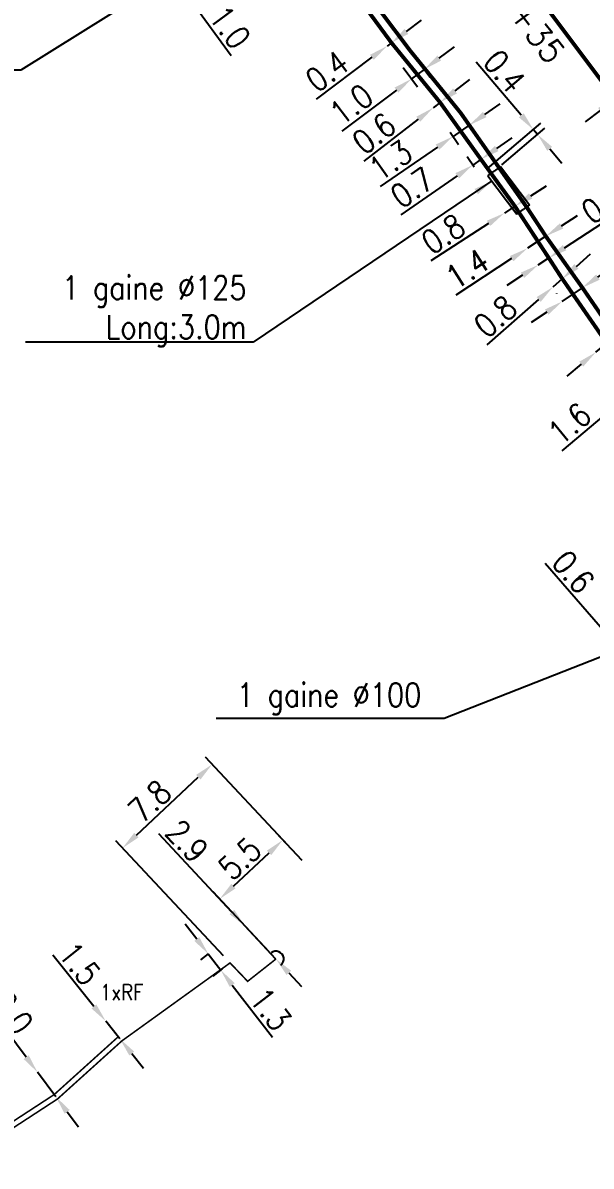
# Model space of a CAD drawing. Header units: millimetres. Extents: x 80000 to 81010, y 144000 to 145002.
# Drawn here: x 80932.8 to 80969, y 144131.1 to 144203.9 of the extents above; entities that cross this region are included whole.
import ezdxf
from ezdxf.enums import TextEntityAlignment as Align

# ---------------------------------------------------------------- set-up
doc = ezdxf.new("R2010")
doc.units = ezdxf.units.MM
doc.header["$PDMODE"] = 34
doc.linetypes.add('B_ST_AL', pattern=[2000, 1000, 1000])
doc.layers.get('0').update_dxf_attribs({"linetype": 'CONTINUOUS'})
doc.layers.get('Defpoints').update_dxf_attribs({"linetype": 'CONTINUOUS'})
for name, color, linetype in [('B_100', 3, 'CONTINUOUS'), ('B_110', 1, 'CONTINUOUS'), ('B_300', 7, 'CONTINUOUS'), ('B_400', 7, 'CONTINUOUS')]:
    doc.layers.add(name, color=color, linetype=linetype)
doc.styles.add('M_ROMANS', font='ROMANS.shx', dxfattribs={"width": 0.75})
doc.styles.get("Standard").update_dxf_attribs({"font": 'romans.shx', "width": 0.85})
doc.dimstyles.get("Standard").update_dxf_attribs({"dimtxt": 1.5, "dimasz": 1.2, "dimexe": 0.625, "dimexo": 0.625, "dimgap": 0.25, "dimtad": 1, "dimdec": 1, "dimzin": 0, "dimdsep": 46, "dimtxsty": 'Standard', "dimcen": -0.5, "dimadec": 0, "dimazin": 0, "dimtfac": 1, "dimtdec": 1, "dimtmove": 0, "dimatfit": 3, "dimfxl": 0, "dimtolj": 1, "dimtzin": 0, "dimarcsym": 0})

# ---------------------------------------------------------------- blocks, each defined once
blk = doc.blocks.new('*D190')
at = {"layer": 'B_100', "color": 0, "linetype": 'Continuous', "lineweight": -2, "transparency": 16777216}
for p, q in [((80968.074, 144188.4), (80968.976, 144189.191)), ((80967.171, 144187.61), (80966.569, 144187.083)), ((80965.666, 144186.292), (80962.378, 144183.412))]:
    blk.add_line(p, q, dxfattribs=at)
at = {"layer": 'B_100', "color": 0, "linetype": 'Continuous', "transparency": 16777216}
for points in [[(80967.942, 144188.551), (80968.205, 144188.25), (80967.171, 144187.61)], [(80965.535, 144186.443), (80965.798, 144186.142), (80966.569, 144187.083)]]:
    blk.add_solid(points, dxfattribs=at)
at = {"layer": 'Defpoints', "color": 0, "linetype": 'Continuous', "transparency": 16777216}
for p in [(80966.569, 144187.083), (80966.569, 144187.083), (80967.171, 144187.61)]:
    blk.add_point(p, dxfattribs=at)
at = {"layer": 'B_100', "color": 0, "linetype": 'Continuous', "transparency": 16777216, "insert": (80962.912, 144185.209), "char_height": 1.5, "attachment_point": 5, "rotation": 41.21068}
blk.add_mtext('\\A1;0.8', dxfattribs=at)
blk = doc.blocks.new('*D681')
at = {"layer": 'B_100', "color": 0, "linetype": 'Continuous', "lineweight": -2, "transparency": 16777216}
for p, q in [((80969.443, 144187.717), (80973.261, 144190.318)), ((80967.17, 144186.169), (80968.451, 144187.042)), ((80968.103, 144187.553), (80968.1, 144187.558)), ((80966.822, 144186.681), (80966.818, 144186.686)), ((80966.179, 144185.494), (80965.187, 144184.818))]:
    blk.add_line(p, q, dxfattribs=at)
at = {"layer": 'B_100', "color": 0, "linetype": 'Continuous', "transparency": 16777216}
for points in [[(80969.331, 144187.883), (80969.556, 144187.552), (80968.451, 144187.042)], [(80966.066, 144185.659), (80966.291, 144185.328), (80967.17, 144186.169)]]:
    blk.add_solid(points, dxfattribs=at)
at = {"layer": 'Defpoints', "color": 0, "linetype": 'Continuous', "transparency": 16777216}
for p in [(80968.455, 144187.037), (80967.17, 144186.169), (80967.174, 144186.164)]:
    blk.add_point(p, dxfattribs=at)
at = {"layer": 'B_100', "color": 0, "linetype": 'Continuous', "transparency": 16777216, "insert": (80971.463, 144190.303), "char_height": 1.5, "attachment_point": 5, "rotation": 34.26182}
blk.add_mtext('\\A1;1.6', dxfattribs=at)
blk = doc.blocks.new('*D1426')
at = {"layer": 'B_400', "color": 0, "linetype": 'Continuous', "lineweight": -2, "transparency": 16777216}
for p, q in [((80964.56, 144198.02), (80961.694, 144201.401)), ((80962.394, 144194.611), (80965.813, 144197.509)), ((80963.319, 144194.87), (80966.071, 144197.204)), ((80965.595, 144196.8), (80965.336, 144197.105)), ((80966.371, 144195.884), (80967.147, 144194.969))]:
    blk.add_line(p, q, dxfattribs=at)
at = {"layer": 'B_400', "color": 0, "linetype": 'Continuous', "transparency": 16777216}
for points in [[(80964.712, 144198.149), (80964.407, 144197.891), (80965.336, 144197.105)], [(80966.523, 144196.014), (80966.218, 144195.755), (80965.595, 144196.8)]]:
    blk.add_solid(points, dxfattribs=at)
at = {"layer": 'Defpoints', "color": 0, "linetype": 'Continuous', "transparency": 16777216}
for p in [(80965.595, 144196.8), (80962.842, 144194.466), (80961.918, 144194.207)]:
    blk.add_point(p, dxfattribs=at)
at = {"layer": 'B_400', "color": 0, "linetype": 'Continuous', "transparency": 16777216, "insert": (80963.502, 144200.815), "char_height": 1.5, "attachment_point": 5, "rotation": 310.29064}
blk.add_mtext('\\A1;0.4', dxfattribs=at)
blk = doc.blocks.new('*D1482')
at = {"layer": 'B_100', "color": 0, "linetype": 'Continuous', "lineweight": -2, "transparency": 16777216}
for p, q in [((80960.344, 144199.569), (80961.295, 144200.3)), ((80959.392, 144198.838), (80958.956, 144198.503)), ((80958.005, 144197.771), (80954.538, 144195.108))]:
    blk.add_line(p, q, dxfattribs=at)
at = {"layer": 'B_100', "color": 0, "linetype": 'Continuous', "transparency": 16777216}
for points in [[(80960.222, 144199.728), (80960.465, 144199.41), (80959.392, 144198.838)], [(80957.883, 144197.93), (80958.126, 144197.613), (80958.956, 144198.503)]]:
    blk.add_solid(points, dxfattribs=at)
at = {"layer": 'Defpoints', "color": 0, "linetype": 'Continuous', "transparency": 16777216}
for p in [(80959.392, 144198.838), (80958.956, 144198.503), (80958.956, 144198.503)]:
    blk.add_point(p, dxfattribs=at)
at = {"layer": 'B_100', "color": 0, "linetype": 'Continuous', "transparency": 16777216, "insert": (80955.186, 144196.867), "char_height": 1.5, "attachment_point": 5, "rotation": 37.54277}
blk.add_mtext('\\A1;0.6', dxfattribs=at)
blk = doc.blocks.new('*D1483')
at = {"layer": 'B_100', "color": 0, "linetype": 'Continuous', "lineweight": -2, "transparency": 16777216}
for p, q in [((80962.232, 144198.067), (80963.22, 144198.748)), ((80961.244, 144197.386), (80960.215, 144196.677)), ((80961.064, 144197.647), (80961.599, 144196.871)), ((80960.035, 144196.937), (80960.57, 144196.162)), ((80959.227, 144195.995), (80955.576, 144193.478))]:
    blk.add_line(p, q, dxfattribs=at)
at = {"layer": 'B_100', "color": 0, "linetype": 'Continuous', "transparency": 16777216}
for points in [[(80962.119, 144198.232), (80962.346, 144197.903), (80961.244, 144197.386)], [(80959.113, 144196.16), (80959.34, 144195.831), (80960.215, 144196.677)]]:
    blk.add_solid(points, dxfattribs=at)
at = {"layer": 'Defpoints', "color": 0, "linetype": 'Continuous', "transparency": 16777216}
for p in [(80960.71, 144198.161), (80959.681, 144197.452), (80960.215, 144196.677)]:
    blk.add_point(p, dxfattribs=at)
at = {"layer": 'B_100', "color": 0, "linetype": 'Continuous', "transparency": 16777216, "insert": (80956.239, 144195.15), "char_height": 1.5, "attachment_point": 5, "rotation": 34.58296}
blk.add_mtext('\\A1;1.3', dxfattribs=at)
blk = doc.blocks.new('*D1484')
at = {"layer": 'B_100', "color": 0, "linetype": 'Continuous', "lineweight": -2, "transparency": 16777216}
for p, q in [((80959.339, 144201.662), (80960.299, 144202.381)), ((80957.842, 144201.658), (80958.753, 144200.442)), ((80957.042, 144201.059), (80957.952, 144199.843)), ((80958.378, 144200.943), (80957.578, 144200.343)), ((80956.617, 144199.624), (80953.14, 144197.019))]:
    blk.add_line(p, q, dxfattribs=at)
at = {"layer": 'B_100', "color": 0, "linetype": 'Continuous', "transparency": 16777216}
for points in [[(80959.219, 144201.822), (80959.458, 144201.502), (80958.378, 144200.943)], [(80956.497, 144199.784), (80956.737, 144199.464), (80957.578, 144200.343)]]:
    blk.add_solid(points, dxfattribs=at)
at = {"layer": 'Defpoints', "color": 0, "linetype": 'Continuous', "transparency": 16777216}
for p in [(80956.667, 144201.559), (80957.467, 144202.159), (80957.578, 144200.343)]:
    blk.add_point(p, dxfattribs=at)
at = {"layer": 'B_100', "color": 0, "linetype": 'Continuous', "transparency": 16777216, "insert": (80953.736, 144198.716), "char_height": 1.5, "attachment_point": 5, "rotation": 36.83038}
blk.add_mtext('\\A1;1.0', dxfattribs=at)
blk = doc.blocks.new('*D1485')
at = {"layer": 'B_100', "color": 0, "linetype": 'Continuous', "lineweight": -2, "transparency": 16777216}
for p, q in [((80957.255, 144203.36), (80958.215, 144204.08)), ((80956.294, 144202.641), (80956.014, 144202.431)), ((80955.053, 144201.712), (80951.506, 144199.055))]:
    blk.add_line(p, q, dxfattribs=at)
at = {"layer": 'B_100', "color": 0, "linetype": 'Continuous', "transparency": 16777216}
for points in [[(80957.135, 144203.52), (80957.374, 144203.2), (80956.294, 144202.641)], [(80954.933, 144201.872), (80955.173, 144201.552), (80956.014, 144202.431)]]:
    blk.add_solid(points, dxfattribs=at)
at = {"layer": 'Defpoints', "color": 0, "linetype": 'Continuous', "transparency": 16777216}
for p in [(80956.014, 144202.431), (80956.014, 144202.431), (80956.294, 144202.641)]:
    blk.add_point(p, dxfattribs=at)
at = {"layer": 'B_100', "color": 0, "linetype": 'Continuous', "transparency": 16777216, "insert": (80952.2, 144200.824), "char_height": 1.5, "attachment_point": 5, "rotation": 36.83038}
blk.add_mtext('\\A1;0.4', dxfattribs=at)
blk = doc.blocks.new('*D1486')
at = {"layer": 'B_110', "color": 0, "linetype": 'Continuous', "lineweight": -2, "transparency": 16777216}
for p, q in [((80948.645, 144211.625), (80941.805, 144206.624)), ((80947.699, 144209.695), (80942.396, 144205.816)), ((80941.602, 144207.961), (80940.893, 144208.93)), ((80942.31, 144206.992), (80942.9, 144206.185)), ((80943.609, 144205.217), (80946.081, 144201.835))]:
    blk.add_line(p, q, dxfattribs=at)
at = {"layer": 'B_110', "color": 0, "linetype": 'Continuous', "transparency": 16777216}
for points in [[(80941.763, 144208.079), (80941.44, 144207.843), (80942.31, 144206.992)], [(80943.77, 144205.335), (80943.447, 144205.099), (80942.9, 144206.185)]]:
    blk.add_solid(points, dxfattribs=at)
at = {"layer": 'Defpoints', "color": 0, "linetype": 'Continuous', "transparency": 16777216}
for p in [(80949.149, 144211.994), (80948.204, 144210.064), (80942.31, 144206.992)]:
    blk.add_point(p, dxfattribs=at)
at = {"layer": 'B_110', "color": 0, "linetype": 'Continuous', "transparency": 16777216, "insert": (80946.006, 144203.632), "char_height": 1.5, "attachment_point": 5, "rotation": 306.17761}
blk.add_mtext('\\A1;1.0', dxfattribs=at)
blk = doc.blocks.new('*D1500')
at = {"layer": 'B_100', "color": 0, "linetype": 'Continuous', "lineweight": -2, "transparency": 16777216}
for p, q in [((80962.995, 144195.904), (80963.983, 144196.585)), ((80962.098, 144195.09), (80961.652, 144195.738)), ((80961.563, 144194.721), (80961.117, 144195.369)), ((80962.007, 144195.223), (80961.471, 144194.854)), ((80960.483, 144194.173), (80956.884, 144191.692))]:
    blk.add_line(p, q, dxfattribs=at)
at = {"layer": 'B_100', "color": 0, "linetype": 'Continuous', "transparency": 16777216}
for points in [[(80962.881, 144196.069), (80963.108, 144195.739), (80962.007, 144195.223)], [(80960.37, 144194.338), (80960.597, 144194.008), (80961.471, 144194.854)]]:
    blk.add_solid(points, dxfattribs=at)
at = {"layer": 'Defpoints', "color": 0, "linetype": 'Continuous', "transparency": 16777216}
for p in [(80961.471, 144194.854), (80962.453, 144194.576), (80961.918, 144194.207)]:
    blk.add_point(p, dxfattribs=at)
at = {"layer": 'B_100', "color": 0, "linetype": 'Continuous', "transparency": 16777216, "insert": (80957.622, 144193.415), "char_height": 1.5, "attachment_point": 5, "rotation": 34.58296}
blk.add_mtext('\\A1;0.7', dxfattribs=at)
blk = doc.blocks.new('*D1501')
at = {"layer": 'B_100', "color": 0, "linetype": 'Continuous', "lineweight": -2, "transparency": 16777216}
for p, q in [((80965.161, 144192.883), (80966.168, 144193.536)), ((80964.155, 144192.229), (80963.484, 144191.794)), ((80962.477, 144191.141), (80958.811, 144188.76))]:
    blk.add_line(p, q, dxfattribs=at)
at = {"layer": 'B_100', "color": 0, "linetype": 'Continuous', "transparency": 16777216}
for points in [[(80965.053, 144193.05), (80965.27, 144192.715), (80964.155, 144192.229)], [(80962.368, 144191.308), (80962.586, 144190.973), (80963.484, 144191.794)]]:
    blk.add_solid(points, dxfattribs=at)
at = {"layer": 'Defpoints', "color": 0, "linetype": 'Continuous', "transparency": 16777216}
for p in [(80964.155, 144192.229), (80963.484, 144191.794), (80963.484, 144191.794)]:
    blk.add_point(p, dxfattribs=at)
at = {"layer": 'B_100', "color": 0, "linetype": 'Continuous', "transparency": 16777216, "insert": (80959.596, 144190.463), "char_height": 1.5, "attachment_point": 5, "rotation": 32.98681}
blk.add_mtext('\\A1;0.8', dxfattribs=at)
blk = doc.blocks.new('*D1502')
at = {"layer": 'B_100', "color": 0, "linetype": 'Continuous', "lineweight": -2, "transparency": 16777216}
for p, q in [((80967.127, 144190.976), (80968.131, 144191.634)), ((80966.123, 144190.319), (80964.952, 144189.552)), ((80963.948, 144188.895), (80960.393, 144186.566))]:
    blk.add_line(p, q, dxfattribs=at)
at = {"layer": 'B_100', "color": 0, "linetype": 'Continuous', "transparency": 16777216}
for points in [[(80967.017, 144191.144), (80967.237, 144190.809), (80966.123, 144190.319)], [(80963.839, 144189.062), (80964.058, 144188.727), (80964.952, 144189.552)]]:
    blk.add_solid(points, dxfattribs=at)
at = {"layer": 'Defpoints', "color": 0, "linetype": 'Continuous', "transparency": 16777216}
for p in [(80966.123, 144190.319), (80964.952, 144189.552), (80964.952, 144189.552)]:
    blk.add_point(p, dxfattribs=at)
at = {"layer": 'B_100', "color": 0, "linetype": 'Continuous', "transparency": 16777216, "insert": (80961.121, 144188.238), "char_height": 1.5, "attachment_point": 5, "rotation": 33.22101}
blk.add_mtext('\\A1;1.4', dxfattribs=at)
blk = doc.blocks.new('*D1503')
at = {"layer": 'B_100', "color": 0, "linetype": 'Continuous', "lineweight": -2, "transparency": 16777216}
for p, q in [((80967.317, 144189.591), (80971.652, 144192.43)), ((80965.644, 144188.496), (80966.313, 144188.934)), ((80964.64, 144187.838), (80963.636, 144187.181))]:
    blk.add_line(p, q, dxfattribs=at)
at = {"layer": 'B_100', "color": 0, "linetype": 'Continuous', "transparency": 16777216}
for points in [[(80967.207, 144189.759), (80967.427, 144189.424), (80966.313, 144188.934)], [(80964.53, 144188.005), (80964.75, 144187.671), (80965.644, 144188.496)]]:
    blk.add_solid(points, dxfattribs=at)
at = {"layer": 'Defpoints', "color": 0, "linetype": 'Continuous', "transparency": 16777216}
for p in [(80965.644, 144188.496), (80965.644, 144188.496), (80966.313, 144188.934)]:
    blk.add_point(p, dxfattribs=at)
at = {"layer": 'B_100', "color": 0, "linetype": 'Continuous', "transparency": 16777216, "insert": (80969.778, 144192.398), "char_height": 1.5, "attachment_point": 5, "rotation": 33.22101}
blk.add_mtext('\\A1;0.8', dxfattribs=at)
blk = doc.blocks.new('*D1514')
at = {"layer": 'B_100', "color": 0, "linetype": 'Continuous', "lineweight": -2, "transparency": 16777216}
for p, q in [((80972.426, 144200.528), (80975.746, 144203.084)), ((80970.525, 144199.064), (80971.475, 144199.796)), ((80969.574, 144198.332), (80968.623, 144197.6))]:
    blk.add_line(p, q, dxfattribs=at)
at = {"layer": 'B_100', "color": 0, "linetype": 'Continuous', "transparency": 16777216}
for points in [[(80972.304, 144200.687), (80972.548, 144200.37), (80971.475, 144199.796)], [(80969.452, 144198.491), (80969.696, 144198.174), (80970.525, 144199.064)]]:
    blk.add_solid(points, dxfattribs=at)
at = {"layer": 'Defpoints', "color": 0, "linetype": 'Continuous', "transparency": 16777216}
for p in [(80971.475, 144199.796), (80971.475, 144199.796), (80970.525, 144199.064)]:
    blk.add_point(p, dxfattribs=at)
at = {"layer": 'B_100', "color": 0, "linetype": 'Continuous', "transparency": 16777216, "insert": (80973.951, 144202.965), "char_height": 1.5, "attachment_point": 5, "rotation": 37.59333}
blk.add_mtext('\\A1;1.2', dxfattribs=at)
blk = doc.blocks.new('*D1516')
at = {"layer": 'B_100', "color": 0, "linetype": 'Continuous', "lineweight": -2, "transparency": 16777216}
for p, q in [((80970.938, 144184.263), (80975.351, 144187.862)), ((80969.311, 144182.936), (80970.008, 144183.505)), ((80968.381, 144182.177), (80967.451, 144181.419))]:
    blk.add_line(p, q, dxfattribs=at)
at = {"layer": 'B_100', "color": 0, "linetype": 'Continuous', "transparency": 16777216}
for points in [[(80970.812, 144184.418), (80971.065, 144184.108), (80970.008, 144183.505)], [(80968.255, 144182.332), (80968.507, 144182.022), (80969.311, 144182.936)]]:
    blk.add_solid(points, dxfattribs=at)
at = {"layer": 'Defpoints', "color": 0, "linetype": 'Continuous', "transparency": 16777216}
for p in [(80970.008, 144183.505), (80969.311, 144182.936), (80969.311, 144182.936)]:
    blk.add_point(p, dxfattribs=at)
at = {"layer": 'B_100', "color": 0, "linetype": 'Continuous', "transparency": 16777216, "insert": (80973.513, 144187.653), "char_height": 1.5, "attachment_point": 5, "rotation": 39.2002}
blk.add_mtext('\\A1;0.9', dxfattribs=at)
blk = doc.blocks.new('*D1517')
at = {"layer": 'B_100', "color": 0, "linetype": 'Continuous', "lineweight": -2, "transparency": 16777216}
for p, q in [((80973.401, 144181.933), (80974.32, 144182.706)), ((80972.483, 144181.161), (80971.259, 144180.131)), ((80970.34, 144179.358), (80967.134, 144176.662))]:
    blk.add_line(p, q, dxfattribs=at)
at = {"layer": 'B_100', "color": 0, "linetype": 'Continuous', "transparency": 16777216}
for points in [[(80973.272, 144182.086), (80973.53, 144181.78), (80972.483, 144181.161)], [(80970.212, 144179.511), (80970.469, 144179.205), (80971.259, 144180.131)]]:
    blk.add_solid(points, dxfattribs=at)
at = {"layer": 'Defpoints', "color": 0, "linetype": 'Continuous', "transparency": 16777216}
for p in [(80972.483, 144181.161), (80971.259, 144180.131), (80971.259, 144180.131)]:
    blk.add_point(p, dxfattribs=at)
at = {"layer": 'B_100', "color": 0, "linetype": 'Continuous', "transparency": 16777216, "insert": (80967.634, 144178.389), "char_height": 1.5, "attachment_point": 5, "rotation": 40.07128}
blk.add_mtext('\\A1;1.6', dxfattribs=at)
blk = doc.blocks.new('*D1522')
at = {"layer": 'B_400', "color": 0, "linetype": 'Continuous', "lineweight": -2, "transparency": 16777216}
for p, q in [((80972.446, 144162.14), (80966.075, 144169.484)), ((80981.369, 144168.291), (80972.76, 144160.824)), ((80980.352, 144166.614), (80973.153, 144160.37)), ((80973.625, 144160.78), (80973.232, 144161.233)), ((80974.412, 144159.873), (80975.198, 144158.967))]:
    blk.add_line(p, q, dxfattribs=at)
at = {"layer": 'B_400', "color": 0, "linetype": 'Continuous', "transparency": 16777216}
for points in [[(80972.597, 144162.271), (80972.295, 144162.009), (80973.232, 144161.233)], [(80974.563, 144160.004), (80974.261, 144159.742), (80973.625, 144160.78)]]:
    blk.add_solid(points, dxfattribs=at)
at = {"layer": 'Defpoints', "color": 0, "linetype": 'Continuous', "transparency": 16777216}
for p in [(80981.841, 144168.7), (80980.824, 144167.024), (80973.625, 144160.78)]:
    blk.add_point(p, dxfattribs=at)
at = {"layer": 'B_400', "color": 0, "linetype": 'Continuous', "transparency": 16777216, "insert": (80967.87, 144168.942), "char_height": 1.5, "attachment_point": 5, "rotation": 310.93604}
blk.add_mtext('\\A1;0.6', dxfattribs=at)
blk = doc.blocks.new('*D1787')
at = {"layer": 'B_300', "color": 0, "linetype": 'Continuous', "lineweight": -2, "transparency": 16777216}
for p, q in [((80950.601, 144150.571), (80948.952, 144152.334)), ((80946.238, 144148.941), (80948.502, 144151.058)), ((80948.512, 144144.753), (80944.935, 144148.578))]:
    blk.add_line(p, q, dxfattribs=at)
at = {"layer": 'B_300', "color": 0, "linetype": 'Continuous', "transparency": 16777216}
for points in [[(80948.366, 144151.204), (80948.639, 144150.912), (80949.379, 144151.878)], [(80946.102, 144149.087), (80946.375, 144148.795), (80945.362, 144148.121)]]:
    blk.add_solid(points, dxfattribs=at)
at = {"layer": 'Defpoints', "color": 0, "linetype": 'Continuous', "transparency": 16777216}
for p in [(80949.379, 144151.878), (80951.027, 144150.114), (80948.938, 144144.296)]:
    blk.add_point(p, dxfattribs=at)
at = {"layer": 'B_300', "color": 0, "linetype": 'Continuous', "transparency": 16777216, "insert": (80946.647, 144150.692), "char_height": 1.5, "attachment_point": 5, "rotation": 43.07927}
blk.add_mtext('\\A1;5.5', dxfattribs=at)
blk = doc.blocks.new('*D1788')
at = {"layer": 'B_300', "color": 0, "linetype": 'Continuous', "lineweight": -2, "transparency": 16777216}
for p, q in [((80946.138, 144147.291), (80941.491, 144152.26)), ((80948.938, 144144.296), (80946.958, 144146.414)), ((80949.758, 144143.42), (80950.578, 144142.543))]:
    blk.add_line(p, q, dxfattribs=at)
at = {"layer": 'B_300', "color": 0, "linetype": 'Continuous', "transparency": 16777216}
for points in [[(80946.284, 144147.428), (80945.992, 144147.154), (80946.958, 144146.414)], [(80949.904, 144143.556), (80949.612, 144143.283), (80948.938, 144144.296)]]:
    blk.add_solid(points, dxfattribs=at)
at = {"layer": 'Defpoints', "color": 0, "linetype": 'Continuous', "transparency": 16777216}
for p in [(80946.958, 144146.414), (80946.958, 144146.414), (80948.938, 144144.296)]:
    blk.add_point(p, dxfattribs=at)
at = {"layer": 'B_300', "color": 0, "linetype": 'Continuous', "transparency": 16777216, "insert": (80943.284, 144151.807), "char_height": 1.5, "attachment_point": 5, "rotation": 313.07927}
blk.add_mtext('\\A1;2.9', dxfattribs=at)
blk = doc.blocks.new('*D1789')
at = {"layer": 'B_110', "color": 0, "linetype": 'Continuous', "lineweight": -2, "transparency": 16777216}
for p, q in [((80949.69, 144151.544), (80944.449, 144157.15)), ((80940.055, 144152.185), (80943.999, 144155.874)), ((80945.593, 144144.506), (80938.751, 144151.822))]:
    blk.add_line(p, q, dxfattribs=at)
at = {"layer": 'B_110', "color": 0, "linetype": 'Continuous', "transparency": 16777216}
for points in [[(80943.862, 144156.02), (80944.136, 144155.728), (80944.876, 144156.693)], [(80939.918, 144152.331), (80940.191, 144152.039), (80939.178, 144151.366)]]:
    blk.add_solid(points, dxfattribs=at)
at = {"layer": 'Defpoints', "color": 0, "linetype": 'Continuous', "transparency": 16777216}
for p in [(80944.876, 144156.693), (80950.117, 144151.088), (80946.02, 144144.05)]:
    blk.add_point(p, dxfattribs=at)
at = {"layer": 'B_110', "color": 0, "linetype": 'Continuous', "transparency": 16777216, "insert": (80940.901, 144154.345), "char_height": 1.5, "attachment_point": 5, "rotation": 43.07927}
blk.add_mtext('\\A1;7.8', dxfattribs=at)
blk = doc.blocks.new('*D1790')
at = {"layer": 'B_110', "color": 0, "linetype": 'Continuous', "lineweight": -2, "transparency": 16777216}
for p, q in [((80943.9, 144145.572), (80943.167, 144146.523)), ((80944.633, 144144.622), (80944.138, 144144.24)), ((80944.633, 144144.622), (80945.426, 144143.592)), ((80945.525, 144143.668), (80944.931, 144143.211)), ((80946.159, 144142.642), (80948.724, 144139.315))]:
    blk.add_line(p, q, dxfattribs=at)
at = {"layer": 'B_110', "color": 0, "linetype": 'Continuous', "transparency": 16777216}
for points in [[(80944.058, 144145.695), (80943.742, 144145.45), (80944.633, 144144.622)], [(80946.317, 144142.764), (80946.001, 144142.52), (80945.426, 144143.592)]]:
    blk.add_solid(points, dxfattribs=at)
at = {"layer": 'Defpoints', "color": 0, "linetype": 'Continuous', "transparency": 16777216}
for p in [(80945.128, 144145.004), (80944.633, 144144.622), (80946.02, 144144.05)]:
    blk.add_point(p, dxfattribs=at)
at = {"layer": 'B_110', "color": 0, "linetype": 'Continuous', "transparency": 16777216, "insert": (80948.604, 144141.109), "char_height": 1.5, "attachment_point": 5, "rotation": 307.62924}
blk.add_mtext('\\A1;1.3', dxfattribs=at)
blk = doc.blocks.new('*D1791')
at = {"layer": 'B_110', "color": 0, "linetype": 'Continuous', "lineweight": -2, "transparency": 16777216}
for p, q in [((80937.351, 144141.277), (80934.726, 144144.543)), ((80939.011, 144139.212), (80938.103, 144140.342)), ((80939.763, 144138.276), (80940.515, 144137.341))]:
    blk.add_line(p, q, dxfattribs=at)
at = {"layer": 'B_110', "color": 0, "linetype": 'Continuous', "transparency": 16777216}
for points in [[(80937.507, 144141.403), (80937.195, 144141.152), (80938.103, 144140.342)], [(80939.919, 144138.402), (80939.607, 144138.151), (80939.011, 144139.212)]]:
    blk.add_solid(points, dxfattribs=at)
at = {"layer": 'Defpoints', "color": 0, "linetype": 'Continuous', "transparency": 16777216}
for p in [(80938.103, 144140.342), (80938.103, 144140.342), (80939.011, 144139.212)]:
    blk.add_point(p, dxfattribs=at)
at = {"layer": 'B_110', "color": 0, "linetype": 'Continuous', "transparency": 16777216, "insert": (80936.442, 144144.004), "char_height": 1.5, "attachment_point": 5, "rotation": 308.79046}
blk.add_mtext('\\A1;1.5', dxfattribs=at)
blk = doc.blocks.new('*D1792')
at = {"layer": 'B_110', "color": 0, "linetype": 'Continuous', "lineweight": -2, "transparency": 16777216}
for p, q in [((80933.04, 144138.047), (80930.418, 144141.546)), ((80934.929, 144135.527), (80933.759, 144137.087)), ((80935.648, 144134.566), (80936.368, 144133.606))]:
    blk.add_line(p, q, dxfattribs=at)
at = {"layer": 'B_110', "color": 0, "linetype": 'Continuous', "transparency": 16777216}
for points in [[(80933.2, 144138.167), (80932.88, 144137.927), (80933.759, 144137.087)], [(80935.808, 144134.686), (80935.488, 144134.446), (80934.929, 144135.527)]]:
    blk.add_solid(points, dxfattribs=at)
at = {"layer": 'Defpoints', "color": 0, "linetype": 'Continuous', "transparency": 16777216}
for p in [(80933.759, 144137.087), (80933.759, 144137.087), (80934.929, 144135.527)]:
    blk.add_point(p, dxfattribs=at)
at = {"layer": 'B_110', "color": 0, "linetype": 'Continuous', "transparency": 16777216, "insert": (80932.169, 144140.876), "char_height": 1.5, "attachment_point": 5, "rotation": 306.84756}
blk.add_mtext('\\A1;2.0', dxfattribs=at)
blk = doc.blocks.new('B_300_05')
at = {"color": 0, "linetype": 'Continuous'}
blk.add_arc((0, 0), 1, 270, 90, dxfattribs=at)
at = {"color": 0, "linetype": 'Continuous', "style": 'M_ROMANS', "width": 0.75, "flags": 3}
for tag, p in [('DEF_LEG', (0, -5)), ('DEF_COUP', (0, -7.5)), ('DEF_TYPE', (0, -10))]:
    blk.add_attdef(tag, text='', height=1.2, dxfattribs=at).set_placement(p, align=Align.MIDDLE)

msp = doc.modelspace()

# ---------------------------------------------------------------- linework, layer by layer
at = {"layer": 'B_100', "linetype": 'B_ST_AL', "const_width": 0.25, "flags": 128}
for points in [[(80990.382, 144175.966), (80989.518, 144175.479, -0.145928), (80988.509, 144175.506), (80987.822, 144176.241), (80985.959, 144178.619), (80978.948, 144188.072), (80973.367, 144195.374), (80970.525, 144199.064), (80955.484, 144219.131), (80953.22, 144222.227), (80949.944, 144226.703), (80946.196, 144231.867), (80943.606, 144235.338), (80940.66, 144239.229)], [(80990.513, 144175.75), (80990.295, 144175.427), (80990.516, 144173.581), (80992.582, 144171.034), (80994.042, 144169.752), (80994.181, 144169.635), (80993.774, 144169.178), (80987.14, 144163.421, -0.259048), (80986.552, 144163.439), (80983.421, 144166.915), (80982.111, 144168.878), (80979.258, 144172.21), (80972.483, 144181.161), (80972.483, 144181.161), (80968.455, 144187.037), (80966.123, 144190.319), (80964.924, 144192.146), (80960.71, 144198.161), (80957.467, 144202.159), (80949.112, 144213.259), (80947.359, 144214.656), (80946.219, 144215.941), (80944.176, 144219.569), (80941.242, 144222.828), (80940.405, 144224.281), (80940.041, 144224.74), (80937.239, 144228.393), (80929.674, 144235.647), (80924.44, 144219.908)]]:
    msp.add_lwpolyline(points, format="xyb", dxfattribs=at)
msp.add_lwpolyline([(80923.989, 144219.417), (80924.658, 144219.1), (80929.88, 144234.759), (80929.88, 144234.759), (80929.88, 144234.759), (80936.844, 144228.086), (80940.039, 144223.94), (80940.838, 144222.537), (80943.766, 144219.288), (80945.819, 144215.642), (80947.043, 144214.269), (80948.726, 144212.942), (80949.307, 144212.117), (80956.294, 144202.641), (80959.392, 144198.838), (80962.453, 144194.576), (80964.155, 144192.229), (80966.313, 144188.934), (80967.171, 144187.61), (80970.008, 144183.505), (80977.327, 144173.567), (80978.546, 144171.561), (80981.328, 144168.255), (80985.02, 144164.183), (80987.99, 144160.899), (80990.684, 144157.984), (80998.441, 144149.412), (81000, 144147.85)], dxfattribs=at)
at = {"layer": 'B_100', "linetype": 'B_ST_AL', "ltscale": 0.5, "const_width": 0.1, "flags": 128}
msp.add_lwpolyline([(80804.665, 144158.113), (80810.524, 144153.491), (80812.722, 144156.574), (80814.973, 144159.733), (80817.186, 144162.837, -0.161356), (80817.44, 144163.022), (80817.914, 144163.175, 0.154883), (80818.161, 144163.351), (80819.623, 144165.296, -0.422555), (80820.334, 144165.387), (80820.636, 144165.146), (80832.284, 144155.862), (80840.605, 144149.569), (80851.616, 144140.664), (80861.158, 144133.152), (80870.19, 144125.759), (80884.489, 144115.077, 0.293689), (80904.509, 144115.93), (80915.369, 144122.329), (80918.797, 144124.613), (80924.604, 144128.348), (80931.203, 144133.305), (80934.821, 144135.666), (80938.894, 144139.342), (80938.1, 144140.346)], format="xyb", dxfattribs=at)
at = {"layer": 'B_110', "linetype": 'B_ST_AL', "ltscale": 0.5, "const_width": 0.1, "flags": 128}
msp.add_lwpolyline([(80804.455, 144157.833), (80810.596, 144152.988), (80813.007, 144156.371), (80815.258, 144159.53), (80817.47, 144162.632, -0.161356), (80817.724, 144162.818), (80818.198, 144162.97, 0.154883), (80818.445, 144163.146), (80819.686, 144164.798, -0.422555), (80820.398, 144164.889), (80820.418, 144164.873), (80832.069, 144155.586), (80840.389, 144149.294), (80851.397, 144140.392), (80860.935, 144132.882), (80869.975, 144125.482), (80884.295, 144114.785, 0.293769), (80904.699, 144115.636), (80915.555, 144122.032), (80918.989, 144124.32), (80924.804, 144128.06), (80931.404, 144133.018), (80935.036, 144135.388), (80939.128, 144139.082), (80946.02, 144144.05), (80947.139, 144142.878), (80948.938, 144144.296)], format="xyb", dxfattribs=at)
at = {"layer": 'B_400', "color": 7, "linetype": 'CONTINUOUS'}
for p, q in [((80962.442, 144194.166), (80962.842, 144194.466)), ((80963.242, 144194.766), (80962.842, 144194.466)), ((80963.242, 144194.766), (80965.075, 144192.321)), ((80962.442, 144194.166), (80964.275, 144191.721)), ((80965.075, 144192.321), (80964.675, 144192.021)), ((80964.275, 144191.721), (80964.675, 144192.021))]:
    msp.add_line(p, q, dxfattribs=at)

# ---------------------------------------------------------------- block references
at = {"layer": 'B_300', "ltscale": 0.5, "xscale": 0.5, "yscale": 0.5, "zscale": 0.5, "rotation": 38.23265797143112}
msp.add_blockref('B_300_05', (80948.938, 144144.296), dxfattribs=at)

# ---------------------------------------------------------------- texts
at = {"layer": 'B_100', "linetype": 'Continuous'}
msp.add_text('3x70+35', height=1.5, rotation=307.54275, dxfattribs=at).set_placement((80964.064, 144205.255), align=Align.MIDDLE)
at = {"layer": 'B_100', "linetype": 'Continuous', "ltscale": 0.5, "width": 0.85}
msp.add_text('1xRF', height=1, dxfattribs=at).set_placement((80937.741, 144141.676))
at = {"layer": 'B_400', "linetype": 'Continuous', "char_height": 1.5, "attachment_point": 9}
for s, insert in [('1 gaine %%C125\\PLong:3.0m', (80947.069, 144183.296)), ('1 gaine %%C100', (80958.198, 144159.864))]:
    msp.add_mtext(s, dxfattribs=dict(at, insert=insert))

# ---------------------------------------------------------------- dimensions: what is measured, and where the dimension line sits
at = {"layer": 'B_100', "linetype": 'Continuous'}
for base, p1, p2, angle, picture, middle in [((80971.475, 144199.796), (80970.525, 144199.064), (80971.475, 144199.796), 217.59333, '*D1514', (80974.561, 144202.172)), ((80956.01388, 144202.431129), (80956.294025, 144202.640936), (80956.01388, 144202.431129), 36.830377, '*D1485', (80952.799362, 144200.023703)), ((80957.578, 144200.343), (80957.467, 144202.159), (80956.667, 144201.559), 36.83038, '*D1484', (80954.336, 144197.915)), ((80958.956, 144198.5026), (80959.3921, 144198.8378), (80958.956, 144198.5026), 37.54277, '*D1482', (80955.7957, 144196.0739)), ((80960.2149, 144196.6766), (80960.7097, 144198.1612), (80959.6805, 144197.4517), 34.58296, '*D1483', (80956.8066, 144194.3268)), ((80961.4714, 144194.854), (80962.4528, 144194.5757), (80961.9176, 144194.2068), 34.58296, '*D1500', (80958.19, 144192.5917)), ((80963.484, 144191.794), (80964.155, 144192.229), (80963.484, 144191.794), 32.98681, '*D1501', (80960.141, 144189.624)), ((80965.644, 144188.496), (80966.313, 144188.934), (80965.644, 144188.496), 33.22101, '*D1503', (80970.326, 144191.562)), ((80964.952, 144189.552), (80966.123, 144190.319), (80964.952, 144189.552), 33.22101, '*D1502', (80961.668, 144187.402)), ((80969.311, 144182.936), (80970.008, 144183.505), (80969.311, 144182.936), 39.2002, '*D1516', (80974.145, 144186.879)), ((80971.259, 144180.131), (80972.483, 144181.161), (80971.259, 144180.131), 40.07128, '*D1517', (80968.278, 144177.624))]:
    dim = msp.add_linear_dim(base=base, p1=p1, p2=p2, angle=angle, dimstyle='Standard', override={"dimfxl": 1.25}, dxfattribs=at)
    dim.commit()
    dim.dimension.update_dxf_attribs({"geometry": picture, "text_midpoint": middle, "dimtype": 160})
dim = msp.add_linear_dim(base=(80967.1703, 144186.1692), p1=(80968.4549, 144187.0366), p2=(80967.1739, 144186.164), angle=214.26182, dimstyle='Standard', dxfattribs=at)
dim.commit()
dim.dimension.update_dxf_attribs({"geometry": '*D681', "text_midpoint": (80972.0261, 144189.4768), "dimtype": 161})
dim = msp.add_aligned_dim(p1=(80967.171, 144187.61), p2=(80966.569, 144187.083), distance=0, dimstyle='Standard', dxfattribs=at)
dim.commit()
dim.dimension.update_dxf_attribs({"geometry": '*D190', "text_midpoint": (80962.912, 144185.209)})
at = {"layer": 'B_110', "linetype": 'Continuous'}
for base, p1, p2, angle, override, picture, middle in [((80942.31, 144206.992), (80948.204, 144210.064), (80949.149, 144211.994), 306.17761, {"dimfxl": 1.25}, '*D1486', (80945.199, 144203.042)), ((80944.876, 144156.693), (80946.02, 144144.05), (80950.117, 144151.088), 223.07927, {"dimatfit": 0}, '*D1789', (80941.584, 144153.615)), ((80944.633, 144144.622), (80946.02, 144144.05), (80945.128, 144145.004), 307.62924, {"dimatfit": 0}, '*D1790', (80947.812, 144140.498)), ((80938.1027, 144140.342), (80939.0111, 144139.2118), (80938.1027, 144140.342), 308.79046, {"dimscale": 1, "dimlfac": 1, "dimlunit": 2, "dimatfit": 0}, '*D1791', (80935.6628, 144143.3777)), ((80933.759, 144137.087), (80934.929, 144135.527), (80933.759, 144137.087), 306.84756, {"dimscale": 1, "dimlfac": 1, "dimlunit": 2, "dimatfit": 0}, '*D1792', (80931.369, 144140.277))]:
    dim = msp.add_linear_dim(base=base, p1=p1, p2=p2, angle=angle, dimstyle='Standard', override=override, dxfattribs=at)
    dim.commit()
    dim.dimension.update_dxf_attribs({"geometry": picture, "text_midpoint": middle, "dimtype": 160})
at = {"layer": 'B_300', "linetype": 'Continuous'}
for base, p2, angle, picture, middle in [((80946.958, 144146.414), (80946.958, 144146.414), 313.07927, '*D1788', (80942.553, 144151.124)), ((80949.379, 144151.878), (80951.027, 144150.114), 223.07927, '*D1787', (80947.33, 144149.962))]:
    dim = msp.add_linear_dim(base=base, p1=(80948.938, 144144.296), p2=p2, angle=angle, dimstyle='Standard', override={"dimatfit": 0}, dxfattribs=at)
    dim.commit()
    dim.dimension.update_dxf_attribs({"geometry": picture, "text_midpoint": middle, "dimtype": 160})
at = {"layer": 'B_400', "linetype": 'Continuous'}
dim = msp.add_linear_dim(base=(80965.595, 144196.8), p1=(80961.918, 144194.207), p2=(80962.842, 144194.466), angle=130.29064, dimstyle='Standard', dxfattribs=at)
dim.commit()
dim.dimension.update_dxf_attribs({"geometry": '*D1426', "text_midpoint": (80962.739, 144200.168), "dimtype": 160})
dim = msp.add_linear_dim(base=(80973.625, 144160.78), p1=(80981.841, 144168.7), p2=(80980.824, 144167.024), angle=130.93604, dimstyle='Standard', override={"dimfxl": 1.25}, dxfattribs=at)
dim.commit()
dim.dimension.update_dxf_attribs({"geometry": '*D1522', "text_midpoint": (80967.114, 144168.287), "dimtype": 160})

# ---------------------------------------------------------------- leaders
at = {"layer": 'B_110', "linetype": 'Continuous', "annotation_type": 0, "has_hookline": 1, "hookline_direction": 1, "text_width": 20.036}
msp.add_leader([(80941.506, 144206.405), (80932.706, 144200.891), (80931.506, 144200.891)], dimstyle='Standard', dxfattribs=at)
at = {"layer": 'B_400', "linetype": 'Continuous', "annotation_type": 0, "has_hookline": 1, "hookline_direction": 1, "text_width": 13.054}
msp.add_leader([(80962.689, 144193.837), (80947.5, 144183.584), (80946.3, 144183.584)], dimstyle='Standard', override={"dimfxl": 1.25}, dxfattribs=at)
msp.add_leader([(80981.808, 144168.326), (80959.648, 144159.614), (80958.448, 144159.614)], dimstyle='Standard', dxfattribs=at)

doc.saveas('drawing.dxf')
